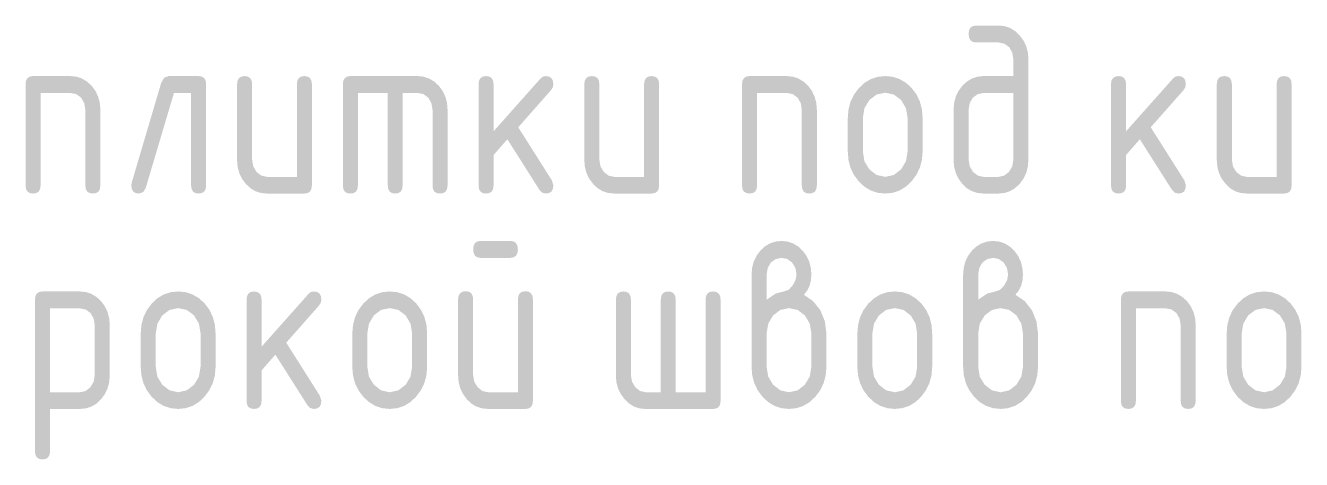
# Model space of a CAD drawing. Header units: millimetres. Extents: x 0 to 1189, y 0 to 841.
# Drawn here: x 1018.03 to 1041.05, y 132.66 to 140.48 of the extents above; entities that cross this region are included whole.
import ezdxf

# ---------------------------------------------------------------- set-up
doc = ezdxf.new("R2010")
doc.units = ezdxf.units.MM

msp = doc.modelspace()

# ---------------------------------------------------------------- hatches: boundary and pattern name
h = msp.add_hatch(color=7)
h.paths.add_polyline_path([(1036.122675, 139.87186), (1036.122675, 138.055606), (1036.112762, 137.933442), (1036.083057, 137.820788), (1036.033611, 137.717642), (1035.964477, 137.624004), (1035.881011, 137.546877), (1035.789535, 137.492746), (1035.690307, 137.460836), (1035.583587, 137.450371), (1035.312389, 137.450371), (1035.203421, 137.460836), (1035.103341, 137.492746), (1035.012562, 137.546877), (1034.931499, 137.624004), (1034.862046, 137.717642), (1034.812437, 137.820788), (1034.782671, 137.933442), (1034.772749, 138.055606), (1034.772749, 138.961803), (1034.782671, 139.083967), (1034.812437, 139.196621), (1034.862046, 139.299767), (1034.931499, 139.393405), (1035.01419, 139.468672), (1035.104787, 139.52301), (1035.203963, 139.555953), (1035.312389, 139.567038), (1035.851477, 139.567038), (1035.851477, 139.87186), (1035.832116, 139.989407), (1035.775961, 140.087936), (1035.688249, 140.150568), (1035.583587, 140.172272), (1035.176239, 140.172272), (1035.119145, 140.181789), (1035.077916, 140.210375), (1035.052913, 140.258081), (1035.044498, 140.324959), (1035.052913, 140.391518), (1035.077916, 140.43906), (1035.119145, 140.467586), (1035.176239, 140.477094), (1035.583587, 140.477094), (1035.692478, 140.466027), (1035.792429, 140.43279), (1035.883181, 140.377333), (1035.964477, 140.299603), (1036.033611, 140.208196), (1036.083057, 140.106195), (1036.112762, 139.993963)])
h.paths.add_polyline_path([(1035.851477, 138.055606), (1035.851477, 139.262216), (1035.312389, 139.262216), (1035.20752, 139.240443), (1035.120015, 139.177329), (1035.06386, 139.079075), (1035.044498, 138.961803), (1035.044498, 138.055606), (1035.064342, 137.939988), (1035.123873, 137.84008), (1035.210896, 137.773108), (1035.312389, 137.750784), (1035.583587, 137.750784), (1035.686251, 137.773108), (1035.771551, 137.84008), (1035.831565, 137.938335)])
h = msp.add_hatch(color=7)
h.dxf.hatch_style = 2
h.paths.add_polyline_path([(1018.031825, 137.598648), (1018.031825, 139.418761), (1018.040309, 139.483089), (1018.065794, 139.529486), (1018.108332, 139.55759), (1018.167975, 139.567038), (1018.842663, 139.567038), (1018.949383, 139.555953), (1019.048611, 139.52301), (1019.140087, 139.468672), (1019.223553, 139.393405), (1019.292687, 139.299767), (1019.342133, 139.196621), (1019.371838, 139.083967), (1019.381751, 138.961803), (1019.381751, 137.598648), (1019.373268, 137.532459), (1019.347783, 137.486269), (1019.305244, 137.459199), (1019.245601, 137.450371), (1019.186595, 137.459199), (1019.144384, 137.486269), (1019.11902, 137.532459), (1019.110553, 137.598648), (1019.110553, 138.961803), (1019.091192, 139.079075), (1019.035037, 139.177329), (1018.947325, 139.242096), (1018.842663, 139.262216), (1018.303574, 139.262216), (1018.303574, 137.598648), (1018.295099, 137.532459), (1018.269675, 137.486269), (1018.2273, 137.459199), (1018.167975, 137.450371), (1018.108332, 137.459199), (1018.065794, 137.486269), (1018.040309, 137.532459)])
h = msp.add_hatch(color=7)
h.dxf.hatch_style = 2
h.paths.add_polyline_path([(1020.615152, 139.567038), (1021.15369, 139.567038), (1021.213333, 139.55759), (1021.255871, 139.529486), (1021.281356, 139.483089), (1021.28984, 139.418761), (1021.28984, 137.598648), (1021.281356, 137.532459), (1021.255871, 137.486269), (1021.213333, 137.459199), (1021.15369, 137.450371), (1021.094684, 137.459199), (1021.052473, 137.486269), (1021.027108, 137.532459), (1021.018642, 137.598648), (1021.018642, 139.262216), (1020.70941, 139.262216), (1020.200087, 137.551795), (1020.155025, 137.475658), (1020.076064, 137.450371), (1020.01642, 137.45988), (1019.973882, 137.488405), (1019.948397, 137.535947), (1019.939914, 137.602507), (1019.948182, 137.64936), (1020.479553, 139.444117), (1020.532883, 139.53741)])
h = msp.add_hatch(color=7)
h.dxf.hatch_style = 2
h.paths.add_polyline_path([(1023.197928, 139.418761), (1023.197928, 137.598648), (1023.189445, 137.532459), (1023.163959, 137.486269), (1023.121421, 137.459199), (1023.061778, 137.450371), (1022.387642, 137.450371), (1022.278673, 137.460836), (1022.178593, 137.492746), (1022.087815, 137.546877), (1022.006752, 137.624004), (1021.937299, 137.717022), (1021.887689, 137.819134), (1021.857924, 137.931582), (1021.848002, 138.055606), (1021.848002, 139.418761), (1021.856485, 139.483089), (1021.881971, 139.529486), (1021.924509, 139.55759), (1021.984152, 139.567038), (1022.043477, 139.55759), (1022.085851, 139.529486), (1022.111276, 139.483089), (1022.119751, 139.418761), (1022.119751, 138.055606), (1022.139595, 137.939988), (1022.199126, 137.84008), (1022.286149, 137.773108), (1022.387642, 137.750784), (1022.92673, 137.750784), (1022.92673, 139.418761), (1022.935196, 139.483089), (1022.960561, 139.529486), (1023.002772, 139.55759), (1023.061778, 139.567038), (1023.121421, 139.55759), (1023.163959, 139.529486), (1023.189445, 139.483089)])
h = msp.add_hatch(color=7)
h.dxf.hatch_style = 2
h.paths.add_polyline_path([(1023.89224, 139.567038), (1025.106016, 139.567038), (1025.214356, 139.555953), (1025.313342, 139.52301), (1025.40375, 139.468672), (1025.486355, 139.393405), (1025.555808, 139.299767), (1025.605417, 139.196621), (1025.635183, 139.083967), (1025.645105, 138.961803), (1025.645105, 137.598648), (1025.636621, 137.532459), (1025.611136, 137.486269), (1025.568598, 137.459199), (1025.508955, 137.450371), (1025.44963, 137.459199), (1025.407256, 137.486269), (1025.381831, 137.532459), (1025.373356, 137.598648), (1025.373356, 138.961803), (1025.353994, 139.079075), (1025.297839, 139.177329), (1025.210403, 139.242096), (1025.106016, 139.262216), (1024.834819, 139.262216), (1024.834819, 137.598648), (1024.826335, 137.532459), (1024.80085, 137.486269), (1024.758312, 137.459199), (1024.698668, 137.450371), (1024.641574, 137.459199), (1024.600345, 137.486269), (1024.575343, 137.532459), (1024.566928, 137.598648), (1024.566928, 139.262216), (1024.027839, 139.262216), (1024.027839, 137.598648), (1024.019364, 137.532459), (1023.99394, 137.486269), (1023.951565, 137.459199), (1023.89224, 137.450371), (1023.832597, 137.459199), (1023.790059, 137.486269), (1023.764574, 137.532459), (1023.75609, 137.598648), (1023.75609, 139.418761), (1023.764574, 139.483089), (1023.790059, 139.529486), (1023.832597, 139.55759)])
h = msp.add_hatch(color=7)
h.dxf.hatch_style = 2
h.paths.add_polyline_path([(1026.475255, 138.572094), (1027.323575, 139.524594), (1027.36464, 139.556978), (1027.417282, 139.567038), (1027.476925, 139.55759), (1027.519463, 139.529486), (1027.544948, 139.483089), (1027.553432, 139.418761), (1027.542614, 139.36109), (1027.511539, 139.312928), (1026.920085, 138.644303), (1027.526973, 137.687394), (1027.553432, 137.598648), (1027.544948, 137.532459), (1027.519463, 137.486269), (1027.476925, 137.459199), (1027.417282, 137.450371), (1027.352583, 137.46615), (1027.304834, 137.513761), (1026.723853, 138.428227), (1026.475255, 138.144902), (1026.475255, 137.598648), (1026.46678, 137.532459), (1026.441355, 137.486269), (1026.39898, 137.459199), (1026.339656, 137.450371), (1026.280012, 137.459199), (1026.237474, 137.486269), (1026.211989, 137.532459), (1026.203505, 137.598648), (1026.203505, 139.418761), (1026.211989, 139.483089), (1026.237474, 139.529486), (1026.280012, 139.55759), (1026.339656, 139.567038), (1026.39898, 139.55759), (1026.441355, 139.529486), (1026.46678, 139.483089), (1026.475255, 139.418761)])
h = msp.add_hatch(color=7)
h.dxf.hatch_style = 2
h.paths.add_polyline_path([(1029.46152, 139.418761), (1029.46152, 137.598648), (1029.453036, 137.532459), (1029.427551, 137.486269), (1029.385013, 137.459199), (1029.32537, 137.450371), (1028.651234, 137.450371), (1028.542265, 137.460836), (1028.442185, 137.492746), (1028.351407, 137.546877), (1028.270344, 137.624004), (1028.200891, 137.717022), (1028.151281, 137.819134), (1028.121516, 137.931582), (1028.111594, 138.055606), (1028.111594, 139.418761), (1028.120077, 139.483089), (1028.145562, 139.529486), (1028.188101, 139.55759), (1028.247744, 139.567038), (1028.307069, 139.55759), (1028.349443, 139.529486), (1028.374868, 139.483089), (1028.383343, 139.418761), (1028.383343, 138.055606), (1028.403187, 137.939988), (1028.462718, 137.84008), (1028.549741, 137.773108), (1028.651234, 137.750784), (1029.190322, 137.750784), (1029.190322, 139.418761), (1029.198788, 139.483089), (1029.224153, 139.529486), (1029.266364, 139.55759), (1029.32537, 139.567038), (1029.385013, 139.55759), (1029.427551, 139.529486), (1029.453036, 139.483089)])
h = msp.add_hatch(color=7)
h.dxf.hatch_style = 2
h.paths.add_polyline_path([(1030.956572, 137.598648), (1030.956572, 139.418761), (1030.965056, 139.483089), (1030.990541, 139.529486), (1031.033079, 139.55759), (1031.092723, 139.567038), (1031.76741, 139.567038), (1031.874131, 139.555953), (1031.973358, 139.52301), (1032.064834, 139.468672), (1032.1483, 139.393405), (1032.217434, 139.299767), (1032.26688, 139.196621), (1032.296585, 139.083967), (1032.306499, 138.961803), (1032.306499, 137.598648), (1032.298015, 137.532459), (1032.27253, 137.486269), (1032.229992, 137.459199), (1032.170349, 137.450371), (1032.111343, 137.459199), (1032.069132, 137.486269), (1032.043767, 137.532459), (1032.035301, 137.598648), (1032.035301, 138.961803), (1032.015939, 139.079075), (1031.959784, 139.177329), (1031.872072, 139.242096), (1031.76741, 139.262216), (1031.228322, 139.262216), (1031.228322, 137.598648), (1031.219847, 137.532459), (1031.194422, 137.486269), (1031.152047, 137.459199), (1031.092723, 137.450371), (1031.033079, 137.459199), (1030.990541, 137.486269), (1030.965056, 137.532459)])
h = msp.add_hatch(color=7)
h.paths.add_polyline_path([(1032.864661, 138.203882), (1032.864661, 138.809117), (1032.876805, 138.961623), (1032.913443, 139.101881), (1032.974887, 139.230254), (1033.061445, 139.347103), (1033.165039, 139.44379), (1033.279175, 139.512468), (1033.404059, 139.553447), (1033.5399, 139.567038), (1033.675662, 139.553507), (1033.800418, 139.51295), (1033.914528, 139.445417), (1034.018354, 139.350961), (1034.104826, 139.234362), (1034.16608, 139.105671), (1034.202529, 138.964163), (1034.214587, 138.809117), (1034.214587, 138.203882), (1034.201857, 138.053926), (1034.164013, 137.914977), (1034.101571, 137.787086), (1034.015047, 137.670306), (1033.91259, 137.573619), (1033.798557, 137.504941), (1033.673983, 137.463962), (1033.5399, 137.450371), (1033.404059, 137.463962), (1033.279175, 137.504941), (1033.165039, 137.573619), (1033.061445, 137.670306), (1032.974887, 137.787086), (1032.913443, 137.914977), (1032.876805, 138.053926)])
h.paths.add_polyline_path([(1033.943389, 138.208292), (1033.943389, 138.813527), (1033.914519, 138.98709), (1033.826532, 139.135436), (1033.695825, 139.234311), (1033.5399, 139.266626), (1033.383975, 139.234311), (1033.253268, 139.135436), (1033.165073, 138.98709), (1033.13641, 138.813527), (1033.13641, 138.208292), (1033.165073, 138.031421), (1033.253268, 137.886382), (1033.383975, 137.785303), (1033.5399, 137.750784), (1033.695825, 137.785303), (1033.826532, 137.886382), (1033.914519, 138.032868)])
h = msp.add_hatch(color=7)
h.dxf.hatch_style = 2
h.paths.add_polyline_path([(1037.884759, 138.572094), (1038.733079, 139.524594), (1038.774145, 139.556978), (1038.826786, 139.567038), (1038.886429, 139.55759), (1038.928967, 139.529486), (1038.954452, 139.483089), (1038.962936, 139.418761), (1038.952118, 139.36109), (1038.921043, 139.312928), (1038.329589, 138.644303), (1038.936478, 137.687394), (1038.962936, 137.598648), (1038.954452, 137.532459), (1038.928967, 137.486269), (1038.886429, 137.459199), (1038.826786, 137.450371), (1038.762087, 137.46615), (1038.714338, 137.513761), (1038.133357, 138.428227), (1037.884759, 138.144902), (1037.884759, 137.598648), (1037.876284, 137.532459), (1037.850859, 137.486269), (1037.808484, 137.459199), (1037.74916, 137.450371), (1037.689517, 137.459199), (1037.646978, 137.486269), (1037.621493, 137.532459), (1037.61301, 137.598648), (1037.61301, 139.418761), (1037.621493, 139.483089), (1037.646978, 139.529486), (1037.689517, 139.55759), (1037.74916, 139.567038), (1037.808484, 139.55759), (1037.850859, 139.529486), (1037.876284, 139.483089), (1037.884759, 139.418761)])
h = msp.add_hatch(color=7)
h.dxf.hatch_style = 2
h.paths.add_polyline_path([(1040.871024, 139.418761), (1040.871024, 137.598648), (1040.862541, 137.532459), (1040.837056, 137.486269), (1040.794517, 137.459199), (1040.734874, 137.450371), (1040.060738, 137.450371), (1039.951769, 137.460836), (1039.851689, 137.492746), (1039.760911, 137.546877), (1039.679848, 137.624004), (1039.610395, 137.717022), (1039.560785, 137.819134), (1039.53102, 137.931582), (1039.521098, 138.055606), (1039.521098, 139.418761), (1039.529582, 139.483089), (1039.555067, 139.529486), (1039.597605, 139.55759), (1039.657248, 139.567038), (1039.716573, 139.55759), (1039.758947, 139.529486), (1039.784372, 139.483089), (1039.792847, 139.418761), (1039.792847, 138.055606), (1039.812691, 137.939988), (1039.872222, 137.84008), (1039.959245, 137.773108), (1040.060738, 137.750784), (1040.599826, 137.750784), (1040.599826, 139.418761), (1040.608293, 139.483089), (1040.633657, 139.529486), (1040.675868, 139.55759), (1040.734874, 139.567038), (1040.794517, 139.55759), (1040.837056, 139.529486), (1040.862541, 139.483089)])
h = msp.add_hatch(color=7)
h.paths.add_polyline_path([(1027.184984, 135.538197), (1027.184984, 133.718084), (1027.1765, 133.651895), (1027.151015, 133.605705), (1027.108477, 133.578635), (1027.048834, 133.569807), (1026.374698, 133.569807), (1026.265729, 133.580272), (1026.165649, 133.612182), (1026.074871, 133.666313), (1025.993808, 133.74344), (1025.924355, 133.837078), (1025.874745, 133.940224), (1025.84498, 134.052879), (1025.835058, 134.175042), (1025.835058, 135.538197), (1025.843541, 135.605075), (1025.869026, 135.652781), (1025.911565, 135.681367), (1025.971208, 135.690884), (1026.030533, 135.681367), (1026.072907, 135.652781), (1026.098332, 135.605075), (1026.106807, 135.538197), (1026.106807, 134.175042), (1026.126651, 134.059907), (1026.186182, 133.963375), (1026.273205, 133.893026), (1026.374698, 133.87022), (1026.913786, 133.87022), (1026.913786, 135.538197), (1026.922252, 135.605075), (1026.947617, 135.652781), (1026.989828, 135.681367), (1027.048834, 135.690884), (1027.108477, 135.681367), (1027.151015, 135.652781), (1027.1765, 135.605075)])
h.paths.add_polyline_path([(1026.777636, 136.291708), (1026.238547, 136.291708), (1026.181454, 136.301225), (1026.140224, 136.329811), (1026.115222, 136.377517), (1026.106807, 136.444395), (1026.115222, 136.510954), (1026.140224, 136.558496), (1026.181454, 136.587022), (1026.238547, 136.59653), (1026.777636, 136.59653), (1026.837279, 136.587022), (1026.879817, 136.558496), (1026.905303, 136.510954), (1026.913786, 136.444395), (1026.905303, 136.377517), (1026.879817, 136.329811), (1026.837279, 136.301225)])
h = msp.add_hatch(color=7)
h.paths.add_polyline_path([(1031.400736, 135.538197), (1031.564309, 135.648922), (1031.713826, 135.686474), (1031.79513, 135.713966), (1031.868166, 135.792307), (1031.922392, 135.891802), (1031.939824, 135.991296), (1031.91998, 136.108843), (1031.860449, 136.207372), (1031.773013, 136.271658), (1031.668626, 136.291708), (1031.563758, 136.270004), (1031.476252, 136.207372), (1031.420097, 136.108843), (1031.400736, 135.991296)])
h.paths.add_polyline_path([(1032.071565, 135.626943), (1032.238858, 135.51291), (1032.369772, 135.348028), (1032.451214, 135.14835), (1032.478913, 134.932963), (1032.478913, 134.323319), (1032.466183, 134.172742), (1032.428339, 134.032759), (1032.365896, 133.904662), (1032.279373, 133.789742), (1032.176916, 133.693056), (1032.062883, 133.624378), (1031.938308, 133.583398), (1031.804225, 133.569807), (1031.668385, 133.583398), (1031.5435, 133.624378), (1031.429364, 133.693056), (1031.32577, 133.789742), (1031.239212, 133.906522), (1031.177769, 134.034413), (1031.14113, 134.173362), (1031.128986, 134.323319), (1031.128986, 135.991296), (1031.138908, 136.113459), (1031.168674, 136.226114), (1031.218283, 136.32926), (1031.287736, 136.422898), (1031.370427, 136.498397), (1031.461025, 136.552709), (1031.5602, 136.585523), (1031.668626, 136.59653), (1031.777336, 136.585463), (1031.877675, 136.552226), (1031.969538, 136.496769), (1032.052823, 136.419039), (1032.120046, 136.327632), (1032.16851, 136.225631), (1032.197853, 136.113399), (1032.207715, 135.991296), (1032.199231, 135.882508), (1032.173746, 135.785348), (1032.131208, 135.700073)])
h.paths.add_polyline_path([(1032.207715, 134.327728), (1032.207715, 134.932963), (1032.178845, 135.106527), (1032.090857, 135.254872), (1031.96015, 135.353747), (1031.804225, 135.386062), (1031.6483, 135.353747), (1031.517593, 135.254872), (1031.429399, 135.106527), (1031.400736, 134.932963), (1031.400736, 134.327728), (1031.429399, 134.150857), (1031.517593, 134.005819), (1031.6483, 133.904739), (1031.804225, 133.87022), (1031.96015, 133.904739), (1032.090857, 134.005819), (1032.178845, 134.152304)])
h = msp.add_hatch(color=7)
h.paths.add_polyline_path([(1035.2174, 135.538197), (1035.380973, 135.648922), (1035.53049, 135.686474), (1035.611795, 135.713966), (1035.684831, 135.792307), (1035.739057, 135.891802), (1035.756489, 135.991296), (1035.736645, 136.108843), (1035.677114, 136.207372), (1035.589677, 136.271658), (1035.485291, 136.291708), (1035.380422, 136.270004), (1035.292917, 136.207372), (1035.236762, 136.108843), (1035.2174, 135.991296)])
h.paths.add_polyline_path([(1035.888229, 135.626943), (1036.055523, 135.51291), (1036.186437, 135.348028), (1036.267879, 135.14835), (1036.295577, 134.932963), (1036.295577, 134.323319), (1036.282848, 134.172742), (1036.245003, 134.032759), (1036.182561, 133.904662), (1036.096037, 133.789742), (1035.99358, 133.693056), (1035.879548, 133.624378), (1035.754973, 133.583398), (1035.62089, 133.569807), (1035.48505, 133.583398), (1035.360165, 133.624378), (1035.246029, 133.693056), (1035.142435, 133.789742), (1035.055877, 133.906522), (1034.994434, 134.034413), (1034.957795, 134.173362), (1034.945651, 134.323319), (1034.945651, 135.991296), (1034.955573, 136.113459), (1034.985339, 136.226114), (1035.034948, 136.32926), (1035.104401, 136.422898), (1035.187092, 136.498397), (1035.277689, 136.552709), (1035.376865, 136.585523), (1035.485291, 136.59653), (1035.594001, 136.585463), (1035.694339, 136.552226), (1035.786203, 136.496769), (1035.869488, 136.419039), (1035.93671, 136.327632), (1035.985174, 136.225631), (1036.014518, 136.113399), (1036.024379, 135.991296), (1036.015896, 135.882508), (1035.990411, 135.785348), (1035.947872, 135.700073)])
h.paths.add_polyline_path([(1036.024379, 134.327728), (1036.024379, 134.932963), (1035.995509, 135.106527), (1035.907522, 135.254872), (1035.776815, 135.353747), (1035.62089, 135.386062), (1035.464965, 135.353747), (1035.334258, 135.254872), (1035.246063, 135.106527), (1035.2174, 134.932963), (1035.2174, 134.327728), (1035.246063, 134.150857), (1035.334258, 134.005819), (1035.464965, 133.904739), (1035.62089, 133.87022), (1035.776815, 133.904739), (1035.907522, 134.005819), (1035.995509, 134.152304)])
h = msp.add_hatch(color=7)
h.paths.add_polyline_path([(1018.201729, 135.538197), (1018.210212, 135.602526), (1018.235697, 135.648922), (1018.278236, 135.677026), (1018.337879, 135.686474), (1019.012566, 135.686474), (1019.121457, 135.675389), (1019.221408, 135.642446), (1019.31216, 135.588108), (1019.393456, 135.512841), (1019.462591, 135.419203), (1019.512036, 135.316057), (1019.541742, 135.203403), (1019.551655, 135.08124), (1019.551655, 134.175042), (1019.541742, 134.052879), (1019.512036, 133.940224), (1019.462591, 133.837078), (1019.393456, 133.74344), (1019.31216, 133.666313), (1019.221408, 133.612182), (1019.121457, 133.580272), (1019.012566, 133.569807), (1018.473478, 133.569807), (1018.473478, 132.808028), (1018.465003, 132.743699), (1018.439578, 132.697302), (1018.397203, 132.669199), (1018.337879, 132.659751), (1018.278236, 132.669199), (1018.235697, 132.697302), (1018.210212, 132.743699), (1018.201729, 132.808028)])
h.paths.add_polyline_path([(1018.473478, 135.381652), (1018.473478, 133.87022), (1019.012566, 133.87022), (1019.11523, 133.892544), (1019.200531, 133.959516), (1019.260544, 134.057771), (1019.280457, 134.175042), (1019.280457, 135.08124), (1019.261096, 135.198511), (1019.20494, 135.296765), (1019.117228, 135.361533), (1019.012566, 135.381652)])
h = msp.add_hatch(color=7)
h.paths.add_polyline_path([(1020.110061, 134.323319), (1020.110061, 134.928553), (1020.122205, 135.081059), (1020.158844, 135.221317), (1020.220287, 135.34969), (1020.306845, 135.466539), (1020.410439, 135.563226), (1020.524575, 135.631904), (1020.64946, 135.672883), (1020.7853, 135.686474), (1020.921062, 135.672943), (1021.045818, 135.632386), (1021.159928, 135.564853), (1021.263755, 135.470398), (1021.350226, 135.353798), (1021.41148, 135.225107), (1021.447929, 135.083599), (1021.459987, 134.928553), (1021.459987, 134.323319), (1021.447258, 134.173362), (1021.409413, 134.034413), (1021.346971, 133.906522), (1021.260447, 133.789742), (1021.15799, 133.693056), (1021.043957, 133.624378), (1020.919383, 133.583398), (1020.7853, 133.569807), (1020.64946, 133.583398), (1020.524575, 133.624378), (1020.410439, 133.693056), (1020.306845, 133.789742), (1020.220287, 133.906522), (1020.158844, 134.034413), (1020.122205, 134.173362)])
h.paths.add_polyline_path([(1021.188789, 134.327728), (1021.188789, 134.932963), (1021.159919, 135.106527), (1021.071932, 135.254872), (1020.941225, 135.353747), (1020.7853, 135.386062), (1020.629375, 135.353747), (1020.498668, 135.254872), (1020.410473, 135.106527), (1020.38181, 134.932963), (1020.38181, 134.327728), (1020.410473, 134.150857), (1020.498668, 134.005819), (1020.629375, 133.904739), (1020.7853, 133.87022), (1020.941225, 133.904739), (1021.071932, 134.005819), (1021.159919, 134.152304)])
h = msp.add_hatch(color=7)
h.dxf.hatch_style = 2
h.paths.add_polyline_path([(1022.290142, 134.69153), (1023.138463, 135.64403), (1023.179528, 135.676414), (1023.232169, 135.686474), (1023.291813, 135.677026), (1023.334351, 135.648922), (1023.359836, 135.602526), (1023.368319, 135.538197), (1023.357502, 135.480526), (1023.326427, 135.432364), (1022.734973, 134.76374), (1023.341861, 133.80683), (1023.368319, 133.718084), (1023.359836, 133.651895), (1023.334351, 133.605705), (1023.291813, 133.578635), (1023.232169, 133.569807), (1023.16747, 133.585586), (1023.119721, 133.633197), (1022.53874, 134.547663), (1022.290142, 134.264339), (1022.290142, 133.718084), (1022.281667, 133.651895), (1022.256243, 133.605705), (1022.213868, 133.578635), (1022.154543, 133.569807), (1022.0949, 133.578635), (1022.052362, 133.605705), (1022.026877, 133.651895), (1022.018393, 133.718084), (1022.018393, 135.538197), (1022.026877, 135.602526), (1022.052362, 135.648922), (1022.0949, 135.677026), (1022.154543, 135.686474), (1022.213868, 135.677026), (1022.256243, 135.648922), (1022.281667, 135.602526), (1022.290142, 135.538197)])
h = msp.add_hatch(color=7)
h.paths.add_polyline_path([(1023.926726, 134.323319), (1023.926726, 134.928553), (1023.93887, 135.081059), (1023.975508, 135.221317), (1024.036951, 135.34969), (1024.123509, 135.466539), (1024.227103, 135.563226), (1024.341239, 135.631904), (1024.466124, 135.672883), (1024.601964, 135.686474), (1024.737727, 135.672943), (1024.862482, 135.632386), (1024.976593, 135.564853), (1025.080419, 135.470398), (1025.166891, 135.353798), (1025.228145, 135.225107), (1025.264594, 135.083599), (1025.276652, 134.928553), (1025.276652, 134.323319), (1025.263922, 134.173362), (1025.226078, 134.034413), (1025.163635, 133.906522), (1025.077112, 133.789742), (1024.974655, 133.693056), (1024.860622, 133.624378), (1024.736047, 133.583398), (1024.601964, 133.569807), (1024.466124, 133.583398), (1024.341239, 133.624378), (1024.227103, 133.693056), (1024.123509, 133.789742), (1024.036951, 133.906522), (1023.975508, 134.034413), (1023.93887, 134.173362)])
h.paths.add_polyline_path([(1025.005454, 134.327728), (1025.005454, 134.932963), (1024.976584, 135.106527), (1024.888596, 135.254872), (1024.757889, 135.353747), (1024.601964, 135.386062), (1024.446039, 135.353747), (1024.315332, 135.254872), (1024.227138, 135.106527), (1024.198475, 134.932963), (1024.198475, 134.327728), (1024.227138, 134.150857), (1024.315332, 134.005819), (1024.446039, 133.904739), (1024.601964, 133.87022), (1024.757889, 133.904739), (1024.888596, 134.005819), (1024.976584, 134.152304)])
h = msp.add_hatch(color=7)
h.dxf.hatch_style = 2
h.paths.add_polyline_path([(1030.434192, 133.569807), (1029.209392, 133.569807), (1029.105487, 133.580272), (1029.009025, 133.612182), (1028.920417, 133.666313), (1028.840077, 133.74344), (1028.770624, 133.83626), (1028.721015, 133.936986), (1028.691249, 134.04567), (1028.681327, 134.162364), (1028.681327, 135.538197), (1028.689811, 135.602526), (1028.715296, 135.648922), (1028.757834, 135.677026), (1028.817477, 135.686474), (1028.876802, 135.677026), (1028.919177, 135.648922), (1028.944602, 135.602526), (1028.953076, 135.538197), (1028.953076, 134.175042), (1028.97292, 134.059424), (1029.032451, 133.959516), (1029.119475, 133.892544), (1029.220967, 133.87022), (1029.492165, 133.87022), (1029.492165, 135.538197), (1029.50058, 135.602526), (1029.525582, 135.648922), (1029.566812, 135.677026), (1029.623905, 135.686474), (1029.683549, 135.677026), (1029.726087, 135.648922), (1029.751572, 135.602526), (1029.760056, 135.538197), (1029.760056, 133.87022), (1030.298593, 133.87022), (1030.298593, 135.538197), (1030.307068, 135.602526), (1030.332493, 135.648922), (1030.374867, 135.677026), (1030.434192, 135.686474), (1030.493835, 135.677026), (1030.536373, 135.648922), (1030.561859, 135.602526), (1030.570342, 135.538197), (1030.570342, 133.718084), (1030.561859, 133.651895), (1030.536373, 133.605705), (1030.493835, 133.578635)])
h = msp.add_hatch(color=7)
h.paths.add_polyline_path([(1033.037319, 134.323319), (1033.037319, 134.928553), (1033.049463, 135.081059), (1033.086101, 135.221317), (1033.147545, 135.34969), (1033.234103, 135.466539), (1033.337697, 135.563226), (1033.451833, 135.631904), (1033.576717, 135.672883), (1033.712557, 135.686474), (1033.84832, 135.672943), (1033.973076, 135.632386), (1034.087186, 135.564853), (1034.191012, 135.470398), (1034.277484, 135.353798), (1034.338738, 135.225107), (1034.375187, 135.083599), (1034.387245, 134.928553), (1034.387245, 134.323319), (1034.374515, 134.173362), (1034.336671, 134.034413), (1034.274229, 133.906522), (1034.187705, 133.789742), (1034.085248, 133.693056), (1033.971215, 133.624378), (1033.846641, 133.583398), (1033.712557, 133.569807), (1033.576717, 133.583398), (1033.451833, 133.624378), (1033.337697, 133.693056), (1033.234103, 133.789742), (1033.147545, 133.906522), (1033.086101, 134.034413), (1033.049463, 134.173362)])
h.paths.add_polyline_path([(1034.116047, 134.327728), (1034.116047, 134.932963), (1034.087177, 135.106527), (1033.999189, 135.254872), (1033.868483, 135.353747), (1033.712557, 135.386062), (1033.556632, 135.353747), (1033.425926, 135.254872), (1033.337731, 135.106527), (1033.309068, 134.932963), (1033.309068, 134.327728), (1033.337731, 134.150857), (1033.425926, 134.005819), (1033.556632, 133.904739), (1033.712557, 133.87022), (1033.868483, 133.904739), (1033.999189, 134.005819), (1034.087177, 134.152304)])
h = msp.add_hatch(color=7)
h.dxf.hatch_style = 2
h.paths.add_polyline_path([(1037.790598, 133.718084), (1037.790598, 135.538197), (1037.799082, 135.602526), (1037.824567, 135.648922), (1037.867105, 135.677026), (1037.926749, 135.686474), (1038.601436, 135.686474), (1038.708156, 135.675389), (1038.807384, 135.642446), (1038.89886, 135.588108), (1038.982326, 135.512841), (1039.05146, 135.419203), (1039.100906, 135.316057), (1039.130611, 135.203403), (1039.140525, 135.08124), (1039.140525, 133.718084), (1039.132041, 133.651895), (1039.106556, 133.605705), (1039.064018, 133.578635), (1039.004374, 133.569807), (1038.945369, 133.578635), (1038.903157, 133.605705), (1038.877793, 133.651895), (1038.869327, 133.718084), (1038.869327, 135.08124), (1038.849965, 135.198511), (1038.79381, 135.296765), (1038.706098, 135.361533), (1038.601436, 135.381652), (1038.062347, 135.381652), (1038.062347, 133.718084), (1038.053873, 133.651895), (1038.028448, 133.605705), (1037.986073, 133.578635), (1037.926749, 133.569807), (1037.867105, 133.578635), (1037.824567, 133.605705), (1037.799082, 133.651895)])
h = msp.add_hatch(color=7)
h.paths.add_polyline_path([(1039.698931, 134.323319), (1039.698931, 134.928553), (1039.711075, 135.081059), (1039.747713, 135.221317), (1039.809156, 135.34969), (1039.895714, 135.466539), (1039.999309, 135.563226), (1040.113445, 135.631904), (1040.238329, 135.672883), (1040.374169, 135.686474), (1040.509932, 135.672943), (1040.634687, 135.632386), (1040.748798, 135.564853), (1040.852624, 135.470398), (1040.939096, 135.353798), (1041.00035, 135.225107), (1041.036799, 135.083599), (1041.048857, 134.928553), (1041.048857, 134.323319), (1041.036127, 134.173362), (1040.998283, 134.034413), (1040.93584, 133.906522), (1040.849317, 133.789742), (1040.74686, 133.693056), (1040.632827, 133.624378), (1040.508252, 133.583398), (1040.374169, 133.569807), (1040.238329, 133.583398), (1040.113445, 133.624378), (1039.999309, 133.693056), (1039.895714, 133.789742), (1039.809156, 133.906522), (1039.747713, 134.034413), (1039.711075, 134.173362)])
h.paths.add_polyline_path([(1040.777659, 134.327728), (1040.777659, 134.932963), (1040.748789, 135.106527), (1040.660801, 135.254872), (1040.530094, 135.353747), (1040.374169, 135.386062), (1040.218244, 135.353747), (1040.087537, 135.254872), (1039.999343, 135.106527), (1039.97068, 134.932963), (1039.97068, 134.327728), (1039.999343, 134.150857), (1040.087537, 134.005819), (1040.218244, 133.904739), (1040.374169, 133.87022), (1040.530094, 133.904739), (1040.660801, 134.005819), (1040.748789, 134.152304)])

doc.saveas('drawing.dxf')
